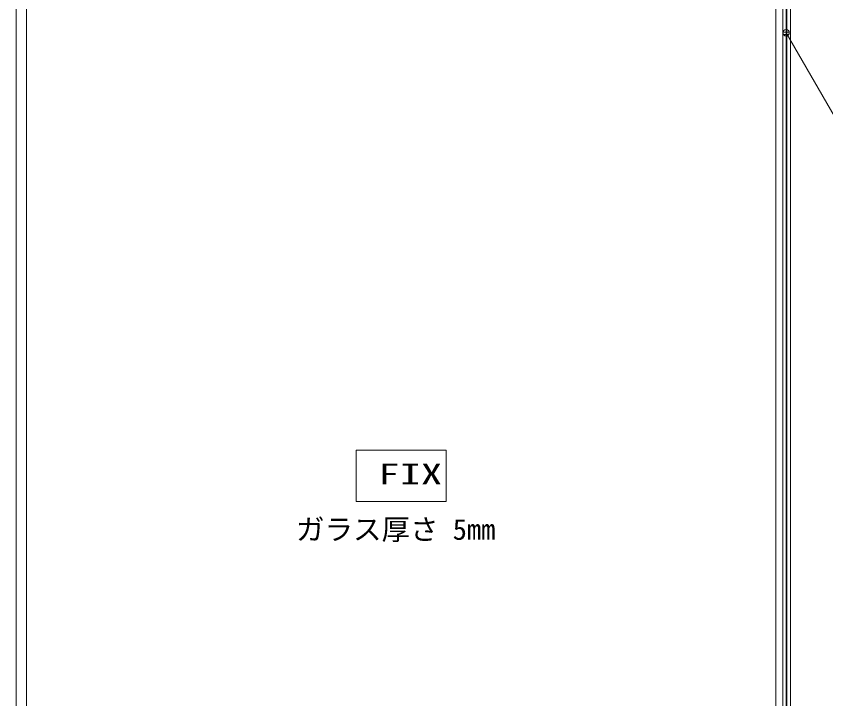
# Model space of a CAD drawing. Units: millimetres, scale not verified. Extents: x -6062 to 6062, y -3045 to 3045.
# Drawn here: x -2120 to -858, y -1154 to -91 of the extents above; entities that cross this region are included whole.
import ezdxf
from ezdxf.enums import TextEntityAlignment as Align

# ---------------------------------------------------------------- set-up
doc = ezdxf.new("R2010")
doc.units = ezdxf.units.MM
doc.header["$LTSCALE"] = 20
doc.layers.add('0-3_2寸法-3', color=7, linetype='Continuous', lineweight=9)
doc.layers.add('0-4_3一般', color=7, linetype='Continuous', lineweight=9)
doc.styles.add('ＭＳ ゴシック', font='')
doc.styles.get('ＭＳ ゴシック').set_extended_font_data('MS Gothic')

# ---------------------------------------------------------------- blocks, each defined once
blk = doc.blocks.new('グループ-61')
at = {"layer": '0-4_3一般'}
blk.add_line((17360, 6840), (17360, -40000), dxfattribs=at)
blk = doc.blocks.new('グループ-62')
at = {"layer": '0-4_3一般'}
for p, q in [((-6640, -40000), (-6640, 6840)), ((-6320, -40000), (-6320, 6840)), ((17040, 6840), (17040, -40000)), ((17360, 7000), (17360, -40000)), ((-6640, 6100), (-6640, -39740)), ((-6320, 6100), (-6320, -39740))]:
    blk.add_line(p, q, dxfattribs=at)
blk = doc.blocks.new('グループ-63')
at = {"layer": '0-4_3一般'}
for name in ['グループ-61', 'グループ-62']:
    blk.add_blockref(name, (0, 0), dxfattribs=at)
blk = doc.blocks.new('グループ-69')
at = {"layer": '0-4_3一般'}
blk.add_line((17380, -40000), (17380, 7000), dxfattribs=at)
blk.add_lwpolyline([(17500, 7000), (17260, 7000), (17260, -40000), (17500, -40000)], close=True, dxfattribs=at)

msp = doc.modelspace()

# ---------------------------------------------------------------- linework, layer by layer
at = {"layer": '0-3_2寸法-3'}
for p, q in [((-919.33, -111.62), (-919.67, -111.62)), ((-919.33, -111.62), (-919.67, -111.62)), ((-914.61, -115.62), (-924.39, -115.62)), ((-915.5, -119.62), (-923.5, -119.62))]:
    msp.add_line(p, q, dxfattribs=at)
msp.add_lwpolyline([(-637.18, -269.45), (-831.26, -269.45), (-919.5, -116.61)], dxfattribs=at)
msp.add_lwpolyline([(-1589.5, -767), (-1449.5, -767), (-1449.5, -847), (-1589.5, -847)], close=True, dxfattribs=at)
msp.add_circle((-919.5, -116.61), 5.01, dxfattribs=at)
msp.add_circle((-919.5, -116.61), 5.01, dxfattribs=at)

# ---------------------------------------------------------------- block references
at = {"layer": '0-4_3一般', "xscale": 0.05, "yscale": 0.05}
for name in ['グループ-63', 'グループ-69']:
    msp.add_blockref(name, (-1787.5, 0), dxfattribs=at)

# ---------------------------------------------------------------- texts
at = {"layer": '0-3_2寸法-3', "style": 'ＭＳ ゴシック', "width": 1.5}
msp.add_text('FIX', height=32.55, dxfattribs=at).set_placement((-1555.25, -830.17), align=Align.BOTTOM_LEFT)
at = {"layer": '0-3_2寸法-3', "style": 'ＭＳ ゴシック'}
msp.add_text('ガラス厚さ 5mm', height=32.55, dxfattribs=at).set_placement((-1683.29, -916.45), align=Align.BOTTOM_LEFT)

doc.saveas('drawing.dxf')
